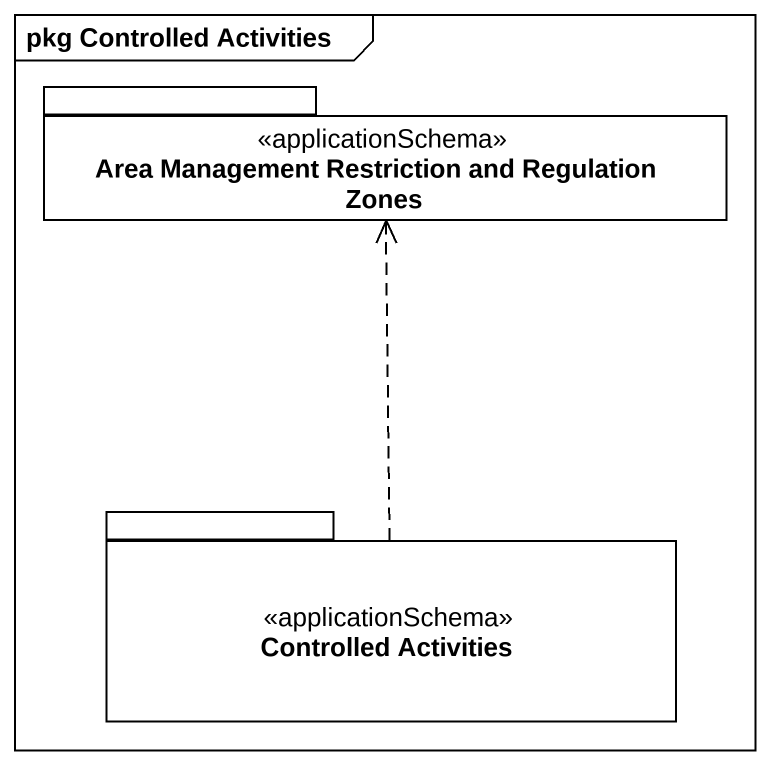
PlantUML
@startuml
mainframe pkg Controlled Activities
package "Area Management Restriction and Regulation Zones" as Area_Management_Restriction <<applicationSchema>> {
}
package "Controlled Activities" as Controlled_Activities <<applicationSchema>> {
}
Controlled_Activities .up.> Area_Management_Restriction
@enduml
